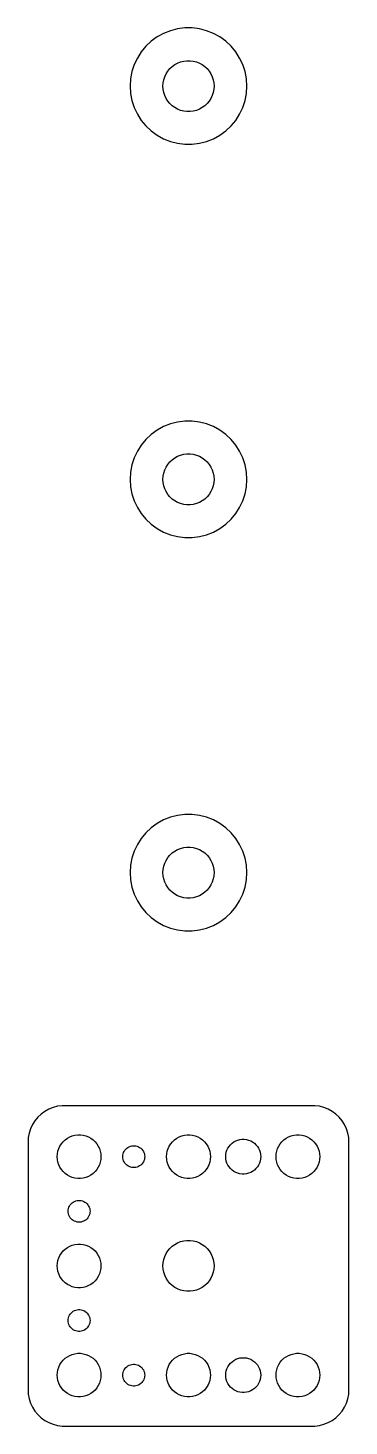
# Model space of a CAD drawing. Header units: metres. Extents: x -22 to 22, y -22 to 332.
# Drawn here: x -22 to 22, y 140 to 332 of the extents above; entities that cross this region are included whole.
import ezdxf

# ---------------------------------------------------------------- set-up
doc = ezdxf.new("R2010")
doc.units = ezdxf.units.M

msp = doc.modelspace()

# ---------------------------------------------------------------- linework, layer by layer
for p, q in [((-4.28661, 330.755), (-5.09938, 330.164)), ((-3.40622, 331.239), (-4.28661, 330.755)), ((-2.47212, 331.608), (-3.40622, 331.239)), ((-1.49904, 331.858), (-2.47212, 331.608)), ((-0.50232, 331.984), (-1.49904, 331.858)), ((0.50232, 331.984), (-0.50232, 331.984)), ((1.49904, 331.858), (0.50232, 331.984)), ((2.47212, 331.608), (1.49904, 331.858)), ((3.40622, 331.239), (2.47212, 331.608)), ((4.28661, 330.755), (3.40622, 331.239)), ((5.09938, 330.164), (4.28661, 330.755)), ((-6.47212, 328.702), (-7.01045, 327.854)), ((-5.83174, 329.476), (-6.47212, 328.702)), ((-5.09938, 330.164), (-5.83174, 329.476)), ((5.83174, 329.476), (5.09938, 330.164)), ((6.47212, 328.702), (5.83174, 329.476)), ((7.01045, 327.854), (6.47212, 328.702)), ((-7.4382, 326.945), (-7.74866, 325.99)), ((-7.01045, 327.854), (-7.4382, 326.945)), ((-2.83156, 326.057), (-2.55138, 326.396)), ((-2.55138, 326.396), (-2.23097, 326.697)), ((-2.23097, 326.697), (-1.87538, 326.955)), ((-1.87538, 326.955), (-1.49022, 327.167)), ((-1.49022, 327.167), (-1.08156, 327.329)), ((-1.08156, 327.329), (-0.65582, 327.438)), ((-0.65582, 327.438), (-0.21976, 327.493)), ((-0.21976, 327.493), (0.21976, 327.493)), ((0.21976, 327.493), (0.65582, 327.438)), ((0.65582, 327.438), (1.08156, 327.329)), ((1.08156, 327.329), (1.49022, 327.167)), ((1.49022, 327.167), (1.87538, 326.955)), ((1.87538, 326.955), (2.23097, 326.697)), ((2.23097, 326.697), (2.55138, 326.396)), ((2.55138, 326.396), (2.83156, 326.057)), ((7.4382, 326.945), (7.01045, 327.854)), ((7.74866, 325.99), (7.4382, 326.945)), ((-7.9369, 325.003), (-8, 324)), ((-7.74866, 325.99), (-7.9369, 325.003)), ((-3.5, 324), (-3.4724, 324.439)), ((-3.4724, 324.439), (-3.39003, 324.87)), ((-3.39003, 324.87), (-3.25421, 325.288)), ((-3.25421, 325.288), (-3.06706, 325.686)), ((-3.06706, 325.686), (-2.83156, 326.057)), ((2.83156, 326.057), (3.06706, 325.686)), ((3.06706, 325.686), (3.25421, 325.288)), ((3.25421, 325.288), (3.39003, 324.87)), ((3.39003, 324.87), (3.4724, 324.439)), ((3.4724, 324.439), (3.5, 324)), ((7.9369, 325.003), (7.74866, 325.99)), ((8, 324), (7.9369, 325.003)), ((-8, 324), (-7.9369, 322.997)), ((-7.9369, 322.997), (-7.74866, 322.01)), ((-3.4724, 323.561), (-3.5, 324)), ((-3.39003, 323.13), (-3.4724, 323.561)), ((-3.25421, 322.712), (-3.39003, 323.13)), ((-3.06706, 322.314), (-3.25421, 322.712)), ((3.25421, 322.712), (3.06706, 322.314)), ((3.39003, 323.13), (3.25421, 322.712)), ((3.4724, 323.561), (3.39003, 323.13)), ((3.5, 324), (3.4724, 323.561)), ((7.74866, 322.01), (7.9369, 322.997)), ((7.9369, 322.997), (8, 324)), ((-7.74866, 322.01), (-7.4382, 321.055)), ((-7.4382, 321.055), (-7.01045, 320.146)), ((-2.83156, 321.943), (-3.06706, 322.314)), ((-2.55138, 321.604), (-2.83156, 321.943)), ((-2.23097, 321.303), (-2.55138, 321.604)), ((-1.87538, 321.045), (-2.23097, 321.303)), ((-1.49022, 320.833), (-1.87538, 321.045)), ((-1.08156, 320.671), (-1.49022, 320.833)), ((-0.65582, 320.562), (-1.08156, 320.671)), ((1.08156, 320.671), (0.65582, 320.562)), ((1.49022, 320.833), (1.08156, 320.671)), ((1.87538, 321.045), (1.49022, 320.833)), ((2.23097, 321.303), (1.87538, 321.045)), ((2.55138, 321.604), (2.23097, 321.303)), ((2.83156, 321.943), (2.55138, 321.604)), ((3.06706, 322.314), (2.83156, 321.943)), ((7.01045, 320.146), (7.4382, 321.055)), ((7.4382, 321.055), (7.74866, 322.01)), ((-7.01045, 320.146), (-6.47212, 319.298)), ((-6.47212, 319.298), (-5.83174, 318.524)), ((-0.21976, 320.507), (-0.65582, 320.562)), ((0.21976, 320.507), (-0.21976, 320.507)), ((0.65582, 320.562), (0.21976, 320.507)), ((5.83174, 318.524), (6.47212, 319.298)), ((6.47212, 319.298), (7.01045, 320.146)), ((-5.83174, 318.524), (-5.09938, 317.836)), ((-5.09938, 317.836), (-4.28661, 317.245)), ((-4.28661, 317.245), (-3.40622, 316.761)), ((-3.40622, 316.761), (-2.47212, 316.392)), ((2.47212, 316.392), (3.40622, 316.761)), ((3.40622, 316.761), (4.28661, 317.245)), ((4.28661, 317.245), (5.09938, 317.836)), ((5.09938, 317.836), (5.83174, 318.524)), ((-2.47212, 316.392), (-1.49904, 316.142)), ((-1.49904, 316.142), (-0.50232, 316.016)), ((-0.50232, 316.016), (0.50232, 316.016)), ((0.50232, 316.016), (1.49904, 316.142)), ((1.49904, 316.142), (2.47212, 316.392)), ((-4.28661, 276.755), (-5.09938, 276.164)), ((-3.40622, 277.239), (-4.28661, 276.755)), ((-2.47212, 277.608), (-3.40622, 277.239)), ((-1.49904, 277.858), (-2.47212, 277.608)), ((-0.50232, 277.984), (-1.49904, 277.858)), ((0.50232, 277.984), (-0.50232, 277.984)), ((1.49904, 277.858), (0.50232, 277.984)), ((2.47212, 277.608), (1.49904, 277.858)), ((3.40622, 277.239), (2.47212, 277.608)), ((4.28661, 276.755), (3.40622, 277.239)), ((5.09938, 276.164), (4.28661, 276.755)), ((-6.47212, 274.702), (-7.01045, 273.854)), ((-5.83174, 275.476), (-6.47212, 274.702)), ((-5.09938, 276.164), (-5.83174, 275.476)), ((5.83174, 275.476), (5.09938, 276.164)), ((6.47212, 274.702), (5.83174, 275.476)), ((7.01045, 273.854), (6.47212, 274.702)), ((-7.4382, 272.945), (-7.74866, 271.99)), ((-7.01045, 273.854), (-7.4382, 272.945)), ((-2.55138, 272.396), (-2.23097, 272.697)), ((-2.23097, 272.697), (-1.87538, 272.955)), ((-1.87538, 272.955), (-1.49022, 273.167)), ((-1.49022, 273.167), (-1.08156, 273.329)), ((-1.08156, 273.329), (-0.65582, 273.438)), ((-0.65582, 273.438), (-0.21976, 273.493)), ((-0.21976, 273.493), (0.21976, 273.493)), ((0.21976, 273.493), (0.65582, 273.438)), ((0.65582, 273.438), (1.08156, 273.329)), ((1.08156, 273.329), (1.49022, 273.167)), ((1.49022, 273.167), (1.87538, 272.955)), ((1.87538, 272.955), (2.23097, 272.697)), ((2.23097, 272.697), (2.55138, 272.396)), ((7.4382, 272.945), (7.01045, 273.854)), ((7.74866, 271.99), (7.4382, 272.945)), ((-7.9369, 271.003), (-8, 270)), ((-7.74866, 271.99), (-7.9369, 271.003)), ((-3.4724, 270.439), (-3.39003, 270.87)), ((-3.39003, 270.87), (-3.25421, 271.288)), ((-3.25421, 271.288), (-3.06706, 271.686)), ((-3.06706, 271.686), (-2.83156, 272.057)), ((-2.83156, 272.057), (-2.55138, 272.396)), ((2.55138, 272.396), (2.83156, 272.057)), ((2.83156, 272.057), (3.06706, 271.686)), ((3.06706, 271.686), (3.25421, 271.288)), ((3.25421, 271.288), (3.39003, 270.87)), ((3.39003, 270.87), (3.4724, 270.439)), ((7.9369, 271.003), (7.74866, 271.99)), ((8, 270), (7.9369, 271.003)), ((-8, 270), (-7.9369, 268.997)), ((-7.9369, 268.997), (-7.74866, 268.01)), ((-3.5, 270), (-3.4724, 270.439)), ((-3.4724, 269.561), (-3.5, 270)), ((-3.39003, 269.13), (-3.4724, 269.561)), ((-3.25421, 268.712), (-3.39003, 269.13)), ((3.39003, 269.13), (3.25421, 268.712)), ((3.4724, 269.561), (3.39003, 269.13)), ((3.4724, 270.439), (3.5, 270)), ((3.5, 270), (3.4724, 269.561)), ((7.74866, 268.01), (7.9369, 268.997)), ((7.9369, 268.997), (8, 270)), ((-7.74866, 268.01), (-7.4382, 267.055)), ((-7.4382, 267.055), (-7.01045, 266.146)), ((-3.06706, 268.314), (-3.25421, 268.712)), ((-2.83156, 267.943), (-3.06706, 268.314)), ((-2.55138, 267.604), (-2.83156, 267.943)), ((-2.23097, 267.303), (-2.55138, 267.604)), ((-1.87538, 267.045), (-2.23097, 267.303)), ((-1.49022, 266.833), (-1.87538, 267.045)), ((1.87538, 267.045), (1.49022, 266.833)), ((2.23097, 267.303), (1.87538, 267.045)), ((2.55138, 267.604), (2.23097, 267.303)), ((2.83156, 267.943), (2.55138, 267.604)), ((3.06706, 268.314), (2.83156, 267.943)), ((3.25421, 268.712), (3.06706, 268.314)), ((7.01045, 266.146), (7.4382, 267.055)), ((7.4382, 267.055), (7.74866, 268.01)), ((-7.01045, 266.146), (-6.47212, 265.298)), ((-6.47212, 265.298), (-5.83174, 264.524)), ((-1.08156, 266.671), (-1.49022, 266.833)), ((-0.65582, 266.562), (-1.08156, 266.671)), ((-0.21976, 266.507), (-0.65582, 266.562)), ((0.21976, 266.507), (-0.21976, 266.507)), ((0.65582, 266.562), (0.21976, 266.507)), ((1.08156, 266.671), (0.65582, 266.562)), ((1.49022, 266.833), (1.08156, 266.671)), ((5.83174, 264.524), (6.47212, 265.298)), ((6.47212, 265.298), (7.01045, 266.146)), ((-5.83174, 264.524), (-5.09938, 263.836)), ((-5.09938, 263.836), (-4.28661, 263.245)), ((-4.28661, 263.245), (-3.40622, 262.761)), ((3.40622, 262.761), (4.28661, 263.245)), ((4.28661, 263.245), (5.09938, 263.836)), ((5.09938, 263.836), (5.83174, 264.524)), ((-3.40622, 262.761), (-2.47212, 262.392)), ((-2.47212, 262.392), (-1.49904, 262.142)), ((-1.49904, 262.142), (-0.50232, 262.016)), ((-0.50232, 262.016), (0.50232, 262.016)), ((0.50232, 262.016), (1.49904, 262.142)), ((1.49904, 262.142), (2.47212, 262.392)), ((2.47212, 262.392), (3.40622, 262.761)), ((-4.28661, 222.755), (-5.09938, 222.164)), ((-3.40622, 223.239), (-4.28661, 222.755)), ((-2.47212, 223.608), (-3.40622, 223.239)), ((-1.49904, 223.858), (-2.47212, 223.608)), ((-0.50232, 223.984), (-1.49904, 223.858)), ((0.50232, 223.984), (-0.50232, 223.984)), ((1.49904, 223.858), (0.50232, 223.984)), ((2.47212, 223.608), (1.49904, 223.858)), ((3.40622, 223.239), (2.47212, 223.608)), ((4.28661, 222.755), (3.40622, 223.239)), ((5.09938, 222.164), (4.28661, 222.755)), ((-5.83174, 221.476), (-6.47212, 220.702)), ((-5.09938, 222.164), (-5.83174, 221.476)), ((5.83174, 221.476), (5.09938, 222.164)), ((6.47212, 220.702), (5.83174, 221.476)), ((-7.4382, 218.945), (-7.74866, 217.99)), ((-7.01045, 219.854), (-7.4382, 218.945)), ((-6.47212, 220.702), (-7.01045, 219.854)), ((-2.23097, 218.697), (-1.87538, 218.955)), ((-1.87538, 218.955), (-1.49022, 219.167)), ((-1.49022, 219.167), (-1.08156, 219.329)), ((-1.08156, 219.329), (-0.65582, 219.438)), ((-0.65582, 219.438), (-0.21976, 219.493)), ((-0.21976, 219.493), (0.21976, 219.493)), ((0.21976, 219.493), (0.65582, 219.438)), ((0.65582, 219.438), (1.08156, 219.329)), ((1.08156, 219.329), (1.49022, 219.167)), ((1.49022, 219.167), (1.87538, 218.955)), ((1.87538, 218.955), (2.23097, 218.697)), ((7.01045, 219.854), (6.47212, 220.702)), ((7.4382, 218.945), (7.01045, 219.854)), ((7.74866, 217.99), (7.4382, 218.945)), ((-7.9369, 217.003), (-8, 216)), ((-7.74866, 217.99), (-7.9369, 217.003)), ((-3.39003, 216.87), (-3.25421, 217.288)), ((-3.25421, 217.288), (-3.06706, 217.686)), ((-3.06706, 217.686), (-2.83156, 218.057)), ((-2.83156, 218.057), (-2.55138, 218.396)), ((-2.55138, 218.396), (-2.23097, 218.697)), ((2.23097, 218.697), (2.55138, 218.396)), ((2.55138, 218.396), (2.83156, 218.057)), ((2.83156, 218.057), (3.06706, 217.686)), ((3.06706, 217.686), (3.25421, 217.288)), ((3.25421, 217.288), (3.39003, 216.87)), ((7.9369, 217.003), (7.74866, 217.99)), ((8, 216), (7.9369, 217.003)), ((-8, 216), (-7.9369, 214.997)), ((-3.5, 216), (-3.4724, 216.439)), ((-3.4724, 215.561), (-3.5, 216)), ((-3.4724, 216.439), (-3.39003, 216.87)), ((-3.39003, 215.13), (-3.4724, 215.561)), ((-3.25421, 214.712), (-3.39003, 215.13)), ((3.39003, 215.13), (3.25421, 214.712)), ((3.39003, 216.87), (3.4724, 216.439)), ((3.4724, 215.561), (3.39003, 215.13)), ((3.4724, 216.439), (3.5, 216)), ((3.5, 216), (3.4724, 215.561)), ((7.9369, 214.997), (8, 216)), ((-7.9369, 214.997), (-7.74866, 214.01)), ((-7.74866, 214.01), (-7.4382, 213.055)), ((-3.06706, 214.314), (-3.25421, 214.712)), ((-2.83156, 213.943), (-3.06706, 214.314)), ((-2.55138, 213.604), (-2.83156, 213.943)), ((-2.23097, 213.303), (-2.55138, 213.604)), ((-1.87538, 213.045), (-2.23097, 213.303)), ((2.23097, 213.303), (1.87538, 213.045)), ((2.55138, 213.604), (2.23097, 213.303)), ((2.83156, 213.943), (2.55138, 213.604)), ((3.06706, 214.314), (2.83156, 213.943)), ((3.25421, 214.712), (3.06706, 214.314)), ((7.4382, 213.055), (7.74866, 214.01)), ((7.74866, 214.01), (7.9369, 214.997)), ((-7.4382, 213.055), (-7.01045, 212.146)), ((-7.01045, 212.146), (-6.47212, 211.298)), ((-6.47212, 211.298), (-5.83174, 210.524)), ((-1.49022, 212.833), (-1.87538, 213.045)), ((-1.08156, 212.671), (-1.49022, 212.833)), ((-0.65582, 212.562), (-1.08156, 212.671)), ((-0.21976, 212.507), (-0.65582, 212.562)), ((0.21976, 212.507), (-0.21976, 212.507)), ((0.65582, 212.562), (0.21976, 212.507)), ((1.08156, 212.671), (0.65582, 212.562)), ((1.49022, 212.833), (1.08156, 212.671)), ((1.87538, 213.045), (1.49022, 212.833)), ((5.83174, 210.524), (6.47212, 211.298)), ((6.47212, 211.298), (7.01045, 212.146)), ((7.01045, 212.146), (7.4382, 213.055)), ((-5.83174, 210.524), (-5.09938, 209.836)), ((-5.09938, 209.836), (-4.28661, 209.245)), ((4.28661, 209.245), (5.09938, 209.836)), ((5.09938, 209.836), (5.83174, 210.524)), ((-4.28661, 209.245), (-3.40622, 208.761)), ((-3.40622, 208.761), (-2.47212, 208.392)), ((-2.47212, 208.392), (-1.49904, 208.142)), ((-1.49904, 208.142), (-0.50232, 208.016)), ((-0.50232, 208.016), (0.50232, 208.016)), ((0.50232, 208.016), (1.49904, 208.142)), ((1.49904, 208.142), (2.47212, 208.392)), ((2.47212, 208.392), (3.40622, 208.761)), ((3.40622, 208.761), (4.28661, 209.245)), ((-20.6448, 182.423), (-21.0451, 181.939)), ((-20.1871, 182.853), (-20.6448, 182.423)), ((-19.6791, 183.222), (-20.1871, 182.853)), ((-19.1289, 183.524), (-19.6791, 183.222)), ((-18.5451, 183.755), (-19.1289, 183.524)), ((-17.9369, 183.911), (-18.5451, 183.755)), ((-17.3139, 183.99), (-17.9369, 183.911)), ((17.3139, 183.99), (-17.3139, 183.99)), ((17.9369, 183.911), (17.3139, 183.99)), ((18.5451, 183.755), (17.9369, 183.911)), ((19.1289, 183.524), (18.5451, 183.755)), ((19.6791, 183.222), (19.1289, 183.524)), ((20.1871, 182.853), (19.6791, 183.222)), ((20.6448, 182.423), (20.1871, 182.853)), ((21.0451, 181.939), (20.6448, 182.423)), ((-21.6489, 180.841), (-21.8429, 180.243)), ((-21.3815, 181.409), (-21.6489, 180.841)), ((-21.0451, 181.939), (-21.3815, 181.409)), ((21.3815, 181.409), (21.0451, 181.939)), ((21.6489, 180.841), (21.3815, 181.409)), ((21.8429, 180.243), (21.6489, 180.841)), ((-21.9606, 179.627), (-22, 179)), ((-22, 179), (-22, 145)), ((-21.8429, 180.243), (-21.9606, 179.627)), ((-17.6289, 178.445), (-17.427, 178.763)), ((-17.427, 178.763), (-17.1869, 179.054)), ((-17.1869, 179.054), (-16.9123, 179.312)), ((-16.9123, 179.312), (-16.6075, 179.533)), ((-16.6075, 179.533), (-16.2773, 179.714)), ((-16.2773, 179.714), (-15.927, 179.853)), ((-15.927, 179.853), (-15.5621, 179.947)), ((-15.5621, 179.947), (-15.1884, 179.994)), ((-15.1884, 179.994), (-14.8116, 179.994)), ((-14.8116, 179.994), (-14.4379, 179.947)), ((-14.4379, 179.947), (-14.0729, 179.853)), ((-14.0729, 179.853), (-13.7227, 179.714)), ((-13.7227, 179.714), (-13.3925, 179.533)), ((-13.3925, 179.533), (-13.0877, 179.312)), ((-13.0877, 179.312), (-12.8131, 179.054)), ((-12.8131, 179.054), (-12.5729, 178.763)), ((-12.5729, 178.763), (-12.3711, 178.445)), ((-2.62891, 178.445), (-2.42705, 178.763)), ((-2.42705, 178.763), (-2.1869, 179.054)), ((-2.1869, 179.054), (-1.91226, 179.312)), ((-1.91226, 179.312), (-1.60747, 179.533)), ((-1.60747, 179.533), (-1.27733, 179.714)), ((-1.27733, 179.714), (-0.92705, 179.853)), ((-0.92705, 179.853), (-0.56213, 179.947)), ((-0.56213, 179.947), (-0.18837, 179.994)), ((-0.18837, 179.994), (0.18837, 179.994)), ((0.18837, 179.994), (0.56213, 179.947)), ((0.56213, 179.947), (0.92705, 179.853)), ((0.92705, 179.853), (1.27733, 179.714)), ((1.27733, 179.714), (1.60747, 179.533)), ((1.60747, 179.533), (1.91226, 179.312)), ((1.91226, 179.312), (2.1869, 179.054)), ((2.1869, 179.054), (2.42705, 178.763)), ((2.42705, 178.763), (2.62891, 178.445)), ((5.55835, 178.411), (5.75047, 178.643)), ((5.75047, 178.643), (5.97017, 178.849)), ((5.97017, 178.849), (6.214, 179.026)), ((6.214, 179.026), (6.47812, 179.172)), ((6.47812, 179.172), (6.75835, 179.283)), ((6.75835, 179.283), (7.05028, 179.357)), ((7.05028, 179.357), (7.34929, 179.395)), ((7.34929, 179.395), (7.6507, 179.395)), ((7.6507, 179.395), (7.94971, 179.357)), ((7.94971, 179.357), (8.24164, 179.283)), ((8.24164, 179.283), (8.52187, 179.172)), ((8.52187, 179.172), (8.78598, 179.026)), ((8.78598, 179.026), (9.02982, 178.849)), ((9.02982, 178.849), (9.24951, 178.643)), ((9.24951, 178.643), (9.44164, 178.411)), ((12.3711, 178.445), (12.5729, 178.763)), ((12.5729, 178.763), (12.8131, 179.054)), ((12.8131, 179.054), (13.0877, 179.312)), ((13.0877, 179.312), (13.3925, 179.533)), ((13.3925, 179.533), (13.7227, 179.714)), ((13.7227, 179.714), (14.0729, 179.853)), ((14.0729, 179.853), (14.4379, 179.947)), ((14.4379, 179.947), (14.8116, 179.994)), ((14.8116, 179.994), (15.1884, 179.994)), ((15.1884, 179.994), (15.5621, 179.947)), ((15.5621, 179.947), (15.927, 179.853)), ((15.927, 179.853), (16.2773, 179.714)), ((16.2773, 179.714), (16.6075, 179.533)), ((16.6075, 179.533), (16.9123, 179.312)), ((16.9123, 179.312), (17.1869, 179.054)), ((17.1869, 179.054), (17.427, 178.763)), ((17.427, 178.763), (17.6289, 178.445)), ((21.9606, 179.627), (21.8429, 180.243)), ((22, 179), (21.9606, 179.627)), ((22, 145), (22, 179)), ((-18, 177), (-17.9763, 177.376)), ((-17.9763, 176.624), (-18, 177)), ((-17.9763, 177.376), (-17.9057, 177.746)), ((-17.9057, 176.254), (-17.9763, 176.624)), ((-17.9057, 177.746), (-17.7893, 178.104)), ((-17.7893, 178.104), (-17.6289, 178.445)), ((-12.3711, 178.445), (-12.2107, 178.104)), ((-12.2107, 178.104), (-12.0942, 177.746)), ((-12.0942, 177.746), (-12.0237, 177.376)), ((-12.0237, 176.624), (-12.0942, 176.254)), ((-12.0237, 177.376), (-12, 177)), ((-12, 177), (-12.0237, 176.624)), ((-9, 177), (-8.98816, 177.188)), ((-8.98816, 176.812), (-9, 177)), ((-8.98816, 177.188), (-8.95287, 177.373)), ((-8.95287, 176.627), (-8.98816, 176.812)), ((-8.95287, 177.373), (-8.89465, 177.552)), ((-8.89465, 176.448), (-8.95287, 176.627)), ((-8.89465, 177.552), (-8.81445, 177.723)), ((-8.81445, 177.723), (-8.71352, 177.882)), ((-8.71352, 177.882), (-8.59344, 178.027)), ((-8.59344, 178.027), (-8.45613, 178.156)), ((-8.45613, 178.156), (-8.30373, 178.266)), ((-8.30373, 178.266), (-8.13866, 178.357)), ((-8.13866, 178.357), (-7.96352, 178.427)), ((-7.96352, 178.427), (-7.78107, 178.473)), ((-7.78107, 178.473), (-7.59418, 178.497)), ((-7.59418, 178.497), (-7.40581, 178.497)), ((-7.40581, 178.497), (-7.21892, 178.473)), ((-7.21892, 178.473), (-7.03647, 178.427)), ((-7.03647, 178.427), (-6.86133, 178.357)), ((-6.86133, 178.357), (-6.69626, 178.266)), ((-6.69626, 178.266), (-6.54385, 178.156)), ((-6.54385, 178.156), (-6.40654, 178.027)), ((-6.40654, 178.027), (-6.28647, 177.882)), ((-6.28647, 177.882), (-6.18553, 177.723)), ((-6.18553, 177.723), (-6.10533, 177.552)), ((-6.10533, 177.552), (-6.04712, 177.373)), ((-6.04712, 176.627), (-6.10533, 176.448)), ((-6.04712, 177.373), (-6.01183, 177.188)), ((-6.01183, 176.812), (-6.04712, 176.627)), ((-6.01183, 177.188), (-6, 177)), ((-6, 177), (-6.01183, 176.812)), ((-3, 177), (-2.97633, 177.376)), ((-2.97633, 176.624), (-3, 177)), ((-2.97633, 177.376), (-2.90575, 177.746)), ((-2.90575, 176.254), (-2.97633, 176.624)), ((-2.90575, 177.746), (-2.78932, 178.104)), ((-2.78932, 178.104), (-2.62891, 178.445)), ((2.62891, 178.445), (2.78932, 178.104)), ((2.78932, 178.104), (2.90575, 177.746)), ((2.90575, 177.746), (2.97633, 177.376)), ((2.97633, 176.624), (2.90575, 176.254)), ((2.97633, 177.376), (3, 177)), ((3, 177), (2.97633, 176.624)), ((5.09999, 177), (5.11891, 177.301)), ((5.11891, 176.699), (5.09999, 177)), ((5.11891, 177.301), (5.1754, 177.597)), ((5.1754, 176.403), (5.11891, 176.699)), ((5.1754, 177.597), (5.26852, 177.883)), ((5.26852, 177.883), (5.39685, 178.156)), ((5.39685, 178.156), (5.55835, 178.411)), ((9.44164, 178.411), (9.60313, 178.156)), ((9.60313, 178.156), (9.73146, 177.883)), ((9.73146, 177.883), (9.82458, 177.597)), ((9.82458, 177.597), (9.88107, 177.301)), ((9.88107, 176.699), (9.82458, 176.403)), ((9.88107, 177.301), (9.89999, 177)), ((9.89999, 177), (9.88107, 176.699)), ((12, 177), (12.0237, 177.376)), ((12.0237, 176.624), (12, 177)), ((12.0237, 177.376), (12.0942, 177.746)), ((12.0942, 176.254), (12.0237, 176.624)), ((12.0942, 177.746), (12.2107, 178.104)), ((12.2107, 178.104), (12.3711, 178.445)), ((17.6289, 178.445), (17.7893, 178.104)), ((17.7893, 178.104), (17.9057, 177.746)), ((17.9057, 177.746), (17.9763, 177.376)), ((17.9763, 176.624), (17.9057, 176.254)), ((17.9763, 177.376), (18, 177)), ((18, 177), (17.9763, 176.624)), ((-17.7893, 175.896), (-17.9057, 176.254)), ((-17.6289, 175.555), (-17.7893, 175.896)), ((-17.427, 175.237), (-17.6289, 175.555)), ((-17.1869, 174.946), (-17.427, 175.237)), ((-16.9123, 174.688), (-17.1869, 174.946)), ((-12.8131, 174.946), (-13.0877, 174.688)), ((-12.5729, 175.237), (-12.8131, 174.946)), ((-12.3711, 175.555), (-12.5729, 175.237)), ((-12.2107, 175.896), (-12.3711, 175.555)), ((-12.0942, 176.254), (-12.2107, 175.896)), ((-8.81445, 176.277), (-8.89465, 176.448)), ((-8.71352, 176.118), (-8.81445, 176.277)), ((-8.59344, 175.973), (-8.71352, 176.118)), ((-8.45613, 175.844), (-8.59344, 175.973)), ((-8.30373, 175.734), (-8.45613, 175.844)), ((-8.13866, 175.643), (-8.30373, 175.734)), ((-7.96352, 175.573), (-8.13866, 175.643)), ((-7.78107, 175.527), (-7.96352, 175.573)), ((-7.59418, 175.503), (-7.78107, 175.527)), ((-7.40581, 175.503), (-7.59418, 175.503)), ((-7.21892, 175.527), (-7.40581, 175.503)), ((-7.03647, 175.573), (-7.21892, 175.527)), ((-6.86133, 175.643), (-7.03647, 175.573)), ((-6.69626, 175.734), (-6.86133, 175.643)), ((-6.54385, 175.844), (-6.69626, 175.734)), ((-6.40654, 175.973), (-6.54385, 175.844)), ((-6.28647, 176.118), (-6.40654, 175.973)), ((-6.18553, 176.277), (-6.28647, 176.118)), ((-6.10533, 176.448), (-6.18553, 176.277)), ((-2.78932, 175.896), (-2.90575, 176.254)), ((-2.62891, 175.555), (-2.78932, 175.896)), ((-2.42705, 175.237), (-2.62891, 175.555)), ((-2.1869, 174.946), (-2.42705, 175.237)), ((-1.91226, 174.688), (-2.1869, 174.946)), ((2.1869, 174.946), (1.91226, 174.688)), ((2.42705, 175.237), (2.1869, 174.946)), ((2.62891, 175.555), (2.42705, 175.237)), ((2.78932, 175.896), (2.62891, 175.555)), ((2.90575, 176.254), (2.78932, 175.896)), ((5.26852, 176.117), (5.1754, 176.403)), ((5.39685, 175.844), (5.26852, 176.117)), ((5.55835, 175.589), (5.39685, 175.844)), ((5.75047, 175.357), (5.55835, 175.589)), ((5.97017, 175.151), (5.75047, 175.357)), ((6.214, 174.974), (5.97017, 175.151)), ((6.47812, 174.828), (6.214, 174.974)), ((6.75835, 174.717), (6.47812, 174.828)), ((7.05028, 174.643), (6.75835, 174.717)), ((8.24164, 174.717), (7.94971, 174.643)), ((8.52187, 174.828), (8.24164, 174.717)), ((8.78598, 174.974), (8.52187, 174.828)), ((9.02982, 175.151), (8.78598, 174.974)), ((9.24951, 175.357), (9.02982, 175.151)), ((9.44164, 175.589), (9.24951, 175.357)), ((9.60313, 175.844), (9.44164, 175.589)), ((9.73146, 176.117), (9.60313, 175.844)), ((9.82458, 176.403), (9.73146, 176.117)), ((12.2107, 175.896), (12.0942, 176.254)), ((12.3711, 175.555), (12.2107, 175.896)), ((12.5729, 175.237), (12.3711, 175.555)), ((12.8131, 174.946), (12.5729, 175.237)), ((13.0877, 174.688), (12.8131, 174.946)), ((17.1869, 174.946), (16.9123, 174.688)), ((17.427, 175.237), (17.1869, 174.946)), ((17.6289, 175.555), (17.427, 175.237)), ((17.7893, 175.896), (17.6289, 175.555)), ((17.9057, 176.254), (17.7893, 175.896)), ((-16.6075, 174.467), (-16.9123, 174.688)), ((-16.2773, 174.286), (-16.6075, 174.467)), ((-15.927, 174.147), (-16.2773, 174.286)), ((-15.5621, 174.053), (-15.927, 174.147)), ((-15.1884, 174.006), (-15.5621, 174.053)), ((-14.8116, 174.006), (-15.1884, 174.006)), ((-14.4379, 174.053), (-14.8116, 174.006)), ((-14.0729, 174.147), (-14.4379, 174.053)), ((-13.7227, 174.286), (-14.0729, 174.147)), ((-13.3925, 174.467), (-13.7227, 174.286)), ((-13.0877, 174.688), (-13.3925, 174.467)), ((-1.60747, 174.467), (-1.91226, 174.688)), ((-1.27733, 174.286), (-1.60747, 174.467)), ((-0.92705, 174.147), (-1.27733, 174.286)), ((-0.56213, 174.053), (-0.92705, 174.147)), ((-0.18837, 174.006), (-0.56213, 174.053)), ((0.18837, 174.006), (-0.18837, 174.006)), ((0.56213, 174.053), (0.18837, 174.006)), ((0.92705, 174.147), (0.56213, 174.053)), ((1.27733, 174.286), (0.92705, 174.147)), ((1.60747, 174.467), (1.27733, 174.286)), ((1.91226, 174.688), (1.60747, 174.467)), ((7.34929, 174.605), (7.05028, 174.643)), ((7.6507, 174.605), (7.34929, 174.605)), ((7.94971, 174.643), (7.6507, 174.605)), ((13.3925, 174.467), (13.0877, 174.688)), ((13.7227, 174.286), (13.3925, 174.467)), ((14.0729, 174.147), (13.7227, 174.286)), ((14.4379, 174.053), (14.0729, 174.147)), ((14.8116, 174.006), (14.4379, 174.053)), ((15.1884, 174.006), (14.8116, 174.006)), ((15.5621, 174.053), (15.1884, 174.006)), ((15.927, 174.147), (15.5621, 174.053)), ((16.2773, 174.286), (15.927, 174.147)), ((16.6075, 174.467), (16.2773, 174.286)), ((16.9123, 174.688), (16.6075, 174.467)), ((-15.8037, 170.766), (-15.6387, 170.857)), ((-15.6387, 170.857), (-15.4635, 170.927)), ((-15.4635, 170.927), (-15.2811, 170.973)), ((-15.2811, 170.973), (-15.0942, 170.997)), ((-15.0942, 170.997), (-14.9058, 170.997)), ((-14.9058, 170.997), (-14.7189, 170.973)), ((-14.7189, 170.973), (-14.5365, 170.927)), ((-14.5365, 170.927), (-14.3613, 170.857)), ((-14.3613, 170.857), (-14.1963, 170.766)), ((-16.5, 169.5), (-16.4882, 169.688)), ((-16.4882, 169.312), (-16.5, 169.5)), ((-16.4882, 169.688), (-16.4529, 169.873)), ((-16.4529, 169.127), (-16.4882, 169.312)), ((-16.4529, 169.873), (-16.3947, 170.052)), ((-16.3947, 168.948), (-16.4529, 169.127)), ((-16.3947, 170.052), (-16.3145, 170.223)), ((-16.3145, 168.777), (-16.3947, 168.948)), ((-16.3145, 170.223), (-16.2135, 170.382)), ((-16.2135, 170.382), (-16.0934, 170.527)), ((-16.0934, 170.527), (-15.9561, 170.656)), ((-15.9561, 170.656), (-15.8037, 170.766)), ((-14.1963, 170.766), (-14.0439, 170.656)), ((-14.0439, 170.656), (-13.9065, 170.527)), ((-13.9065, 170.527), (-13.7865, 170.382)), ((-13.7865, 170.382), (-13.6855, 170.223)), ((-13.6855, 170.223), (-13.6053, 170.052)), ((-13.6053, 168.948), (-13.6855, 168.777)), ((-13.6053, 170.052), (-13.5471, 169.873)), ((-13.5471, 169.127), (-13.6053, 168.948)), ((-13.5471, 169.873), (-13.5118, 169.688)), ((-13.5118, 169.312), (-13.5471, 169.127)), ((-13.5118, 169.688), (-13.5, 169.5)), ((-13.5, 169.5), (-13.5118, 169.312)), ((-16.2135, 168.618), (-16.3145, 168.777)), ((-16.0934, 168.473), (-16.2135, 168.618)), ((-15.9561, 168.344), (-16.0934, 168.473)), ((-15.8037, 168.234), (-15.9561, 168.344)), ((-15.6387, 168.143), (-15.8037, 168.234)), ((-15.4635, 168.073), (-15.6387, 168.143)), ((-15.2811, 168.027), (-15.4635, 168.073)), ((-15.0942, 168.003), (-15.2811, 168.027)), ((-14.9058, 168.003), (-15.0942, 168.003)), ((-14.7189, 168.027), (-14.9058, 168.003)), ((-14.5365, 168.073), (-14.7189, 168.027)), ((-14.3613, 168.143), (-14.5365, 168.073)), ((-14.1963, 168.234), (-14.3613, 168.143)), ((-14.0439, 168.344), (-14.1963, 168.234)), ((-13.9065, 168.473), (-14.0439, 168.344)), ((-13.7865, 168.618), (-13.9065, 168.473)), ((-13.6855, 168.777), (-13.7865, 168.618)), ((-1.87538, 164.955), (-1.49022, 165.167)), ((-1.49022, 165.167), (-1.08156, 165.329)), ((-1.08156, 165.329), (-0.65582, 165.438)), ((-0.65582, 165.438), (-0.21976, 165.493)), ((-0.21976, 165.493), (0.21976, 165.493)), ((0.21976, 165.493), (0.65582, 165.438)), ((0.65582, 165.438), (1.08156, 165.329)), ((1.08156, 165.329), (1.49022, 165.167)), ((1.49022, 165.167), (1.87538, 164.955)), ((-17.7893, 163.104), (-17.6289, 163.445)), ((-17.6289, 163.445), (-17.427, 163.763)), ((-17.427, 163.763), (-17.1869, 164.054)), ((-17.1869, 164.054), (-16.9123, 164.312)), ((-16.9123, 164.312), (-16.6075, 164.533)), ((-16.6075, 164.533), (-16.2773, 164.714)), ((-16.2773, 164.714), (-15.927, 164.853)), ((-15.927, 164.853), (-15.5621, 164.947)), ((-15.5621, 164.947), (-15.1884, 164.994)), ((-15.1884, 164.994), (-14.8116, 164.994)), ((-14.8116, 164.994), (-14.4379, 164.947)), ((-14.4379, 164.947), (-14.0729, 164.853)), ((-14.0729, 164.853), (-13.7227, 164.714)), ((-13.7227, 164.714), (-13.3925, 164.533)), ((-13.3925, 164.533), (-13.0877, 164.312)), ((-13.0877, 164.312), (-12.8131, 164.054)), ((-12.8131, 164.054), (-12.5729, 163.763)), ((-12.5729, 163.763), (-12.3711, 163.445)), ((-12.3711, 163.445), (-12.2107, 163.104)), ((-3.39003, 162.87), (-3.25421, 163.288)), ((-3.25421, 163.288), (-3.06706, 163.686)), ((-3.06706, 163.686), (-2.83156, 164.057)), ((-2.83156, 164.057), (-2.55138, 164.396)), ((-2.55138, 164.396), (-2.23097, 164.697)), ((-2.23097, 164.697), (-1.87538, 164.955)), ((1.87538, 164.955), (2.23097, 164.697)), ((2.23097, 164.697), (2.55138, 164.396)), ((2.55138, 164.396), (2.83156, 164.057)), ((2.83156, 164.057), (3.06706, 163.686)), ((3.06706, 163.686), (3.25421, 163.288)), ((3.25421, 163.288), (3.39003, 162.87)), ((-18, 162), (-17.9763, 162.376)), ((-17.9763, 161.624), (-18, 162)), ((-17.9763, 162.376), (-17.9057, 162.746)), ((-17.9057, 161.254), (-17.9763, 161.624)), ((-17.9057, 162.746), (-17.7893, 163.104)), ((-12.2107, 163.104), (-12.0942, 162.746)), ((-12.0942, 162.746), (-12.0237, 162.376)), ((-12.0237, 161.624), (-12.0942, 161.254)), ((-12.0237, 162.376), (-12, 162)), ((-12, 162), (-12.0237, 161.624)), ((-3.5, 162), (-3.4724, 162.439)), ((-3.4724, 161.561), (-3.5, 162)), ((-3.4724, 162.439), (-3.39003, 162.87)), ((-3.39003, 161.13), (-3.4724, 161.561)), ((3.39003, 162.87), (3.4724, 162.439)), ((3.4724, 161.561), (3.39003, 161.13)), ((3.4724, 162.439), (3.5, 162)), ((3.5, 162), (3.4724, 161.561)), ((-17.7893, 160.896), (-17.9057, 161.254)), ((-17.6289, 160.555), (-17.7893, 160.896)), ((-17.427, 160.237), (-17.6289, 160.555)), ((-17.1869, 159.946), (-17.427, 160.237)), ((-16.9123, 159.688), (-17.1869, 159.946)), ((-16.6075, 159.467), (-16.9123, 159.688)), ((-16.2773, 159.286), (-16.6075, 159.467)), ((-13.3925, 159.467), (-13.7227, 159.286)), ((-13.0877, 159.688), (-13.3925, 159.467)), ((-12.8131, 159.946), (-13.0877, 159.688)), ((-12.5729, 160.237), (-12.8131, 159.946)), ((-12.3711, 160.555), (-12.5729, 160.237)), ((-12.2107, 160.896), (-12.3711, 160.555)), ((-12.0942, 161.254), (-12.2107, 160.896)), ((-3.25421, 160.712), (-3.39003, 161.13)), ((-3.06706, 160.314), (-3.25421, 160.712)), ((-2.83156, 159.943), (-3.06706, 160.314)), ((-2.55138, 159.604), (-2.83156, 159.943)), ((-2.23097, 159.303), (-2.55138, 159.604)), ((2.55138, 159.604), (2.23097, 159.303)), ((2.83156, 159.943), (2.55138, 159.604)), ((3.06706, 160.314), (2.83156, 159.943)), ((3.25421, 160.712), (3.06706, 160.314)), ((3.39003, 161.13), (3.25421, 160.712)), ((-15.927, 159.147), (-16.2773, 159.286)), ((-15.5621, 159.053), (-15.927, 159.147)), ((-15.1884, 159.006), (-15.5621, 159.053)), ((-14.8116, 159.006), (-15.1884, 159.006)), ((-14.4379, 159.053), (-14.8116, 159.006)), ((-14.0729, 159.147), (-14.4379, 159.053)), ((-13.7227, 159.286), (-14.0729, 159.147)), ((-1.87538, 159.045), (-2.23097, 159.303)), ((-1.49022, 158.833), (-1.87538, 159.045)), ((-1.08156, 158.671), (-1.49022, 158.833)), ((-0.65582, 158.562), (-1.08156, 158.671)), ((-0.21976, 158.507), (-0.65582, 158.562)), ((0.21976, 158.507), (-0.21976, 158.507)), ((0.65582, 158.562), (0.21976, 158.507)), ((1.08156, 158.671), (0.65582, 158.562)), ((1.49022, 158.833), (1.08156, 158.671)), ((1.87538, 159.045), (1.49022, 158.833)), ((2.23097, 159.303), (1.87538, 159.045)), ((-16.2135, 155.382), (-16.0934, 155.527)), ((-16.0934, 155.527), (-15.9561, 155.656)), ((-15.9561, 155.656), (-15.8037, 155.766)), ((-15.8037, 155.766), (-15.6387, 155.857)), ((-15.6387, 155.857), (-15.4635, 155.927)), ((-15.4635, 155.927), (-15.2811, 155.973)), ((-15.2811, 155.973), (-15.0942, 155.997)), ((-15.0942, 155.997), (-14.9058, 155.997)), ((-14.9058, 155.997), (-14.7189, 155.973)), ((-14.7189, 155.973), (-14.5365, 155.927)), ((-14.5365, 155.927), (-14.3613, 155.857)), ((-14.3613, 155.857), (-14.1963, 155.766)), ((-14.1963, 155.766), (-14.0439, 155.656)), ((-14.0439, 155.656), (-13.9065, 155.527)), ((-13.9065, 155.527), (-13.7865, 155.382)), ((-16.5, 154.5), (-16.4882, 154.688)), ((-16.4882, 154.312), (-16.5, 154.5)), ((-16.4882, 154.688), (-16.4529, 154.873)), ((-16.4529, 154.127), (-16.4882, 154.312)), ((-16.4529, 154.873), (-16.3947, 155.052)), ((-16.3947, 153.948), (-16.4529, 154.127)), ((-16.3947, 155.052), (-16.3145, 155.223)), ((-16.3145, 153.777), (-16.3947, 153.948)), ((-16.3145, 155.223), (-16.2135, 155.382)), ((-16.2135, 153.618), (-16.3145, 153.777)), ((-16.0934, 153.473), (-16.2135, 153.618)), ((-13.7865, 153.618), (-13.9065, 153.473)), ((-13.7865, 155.382), (-13.6855, 155.223)), ((-13.6855, 153.777), (-13.7865, 153.618)), ((-13.6855, 155.223), (-13.6053, 155.052)), ((-13.6053, 153.948), (-13.6855, 153.777)), ((-13.6053, 155.052), (-13.5471, 154.873)), ((-13.5471, 154.127), (-13.6053, 153.948)), ((-13.5471, 154.873), (-13.5118, 154.688)), ((-13.5118, 154.312), (-13.5471, 154.127)), ((-13.5118, 154.688), (-13.5, 154.5)), ((-13.5, 154.5), (-13.5118, 154.312)), ((-15.9561, 153.344), (-16.0934, 153.473)), ((-15.8037, 153.234), (-15.9561, 153.344)), ((-15.6387, 153.143), (-15.8037, 153.234)), ((-15.4635, 153.073), (-15.6387, 153.143)), ((-15.2811, 153.027), (-15.4635, 153.073)), ((-15.0942, 153.003), (-15.2811, 153.027)), ((-14.9058, 153.003), (-15.0942, 153.003)), ((-14.7189, 153.027), (-14.9058, 153.003)), ((-14.5365, 153.073), (-14.7189, 153.027)), ((-14.3613, 153.143), (-14.5365, 153.073)), ((-14.1963, 153.234), (-14.3613, 153.143)), ((-14.0439, 153.344), (-14.1963, 153.234)), ((-13.9065, 153.473), (-14.0439, 153.344)), ((-16.2773, 149.714), (-15.927, 149.853)), ((-15.927, 149.853), (-15.5621, 149.947)), ((-15.5621, 149.947), (-15.1884, 149.994)), ((-15.1884, 149.994), (-14.8116, 149.994)), ((-14.8116, 149.994), (-14.4379, 149.947)), ((-14.4379, 149.947), (-14.0729, 149.853)), ((-14.0729, 149.853), (-13.7227, 149.714)), ((-1.27733, 149.714), (-0.92705, 149.853)), ((-0.92705, 149.853), (-0.56213, 149.947)), ((-0.56213, 149.947), (-0.18837, 149.994)), ((-0.18837, 149.994), (0.18837, 149.994)), ((0.18837, 149.994), (0.56213, 149.947)), ((0.56213, 149.947), (0.92705, 149.853)), ((0.92705, 149.853), (1.27733, 149.714)), ((13.7227, 149.714), (14.0729, 149.853)), ((14.0729, 149.853), (14.4379, 149.947)), ((14.4379, 149.947), (14.8116, 149.994)), ((14.8116, 149.994), (15.1884, 149.994)), ((15.1884, 149.994), (15.5621, 149.947)), ((15.5621, 149.947), (15.927, 149.853)), ((15.927, 149.853), (16.2773, 149.714)), ((-17.9057, 147.746), (-17.7893, 148.104)), ((-17.7893, 148.104), (-17.6289, 148.445)), ((-17.6289, 148.445), (-17.427, 148.763)), ((-17.427, 148.763), (-17.1869, 149.054)), ((-17.1869, 149.054), (-16.9123, 149.312)), ((-16.9123, 149.312), (-16.6075, 149.533)), ((-16.6075, 149.533), (-16.2773, 149.714)), ((-13.7227, 149.714), (-13.3925, 149.533)), ((-13.3925, 149.533), (-13.0877, 149.312)), ((-13.0877, 149.312), (-12.8131, 149.054)), ((-12.8131, 149.054), (-12.5729, 148.763)), ((-12.5729, 148.763), (-12.3711, 148.445)), ((-12.3711, 148.445), (-12.2107, 148.104)), ((-12.2107, 148.104), (-12.0942, 147.746)), ((-8.81445, 147.723), (-8.71352, 147.882)), ((-8.71352, 147.882), (-8.59344, 148.027)), ((-8.59344, 148.027), (-8.45613, 148.156)), ((-8.45613, 148.156), (-8.30373, 148.266)), ((-8.30373, 148.266), (-8.13866, 148.357)), ((-8.13866, 148.357), (-7.96352, 148.427)), ((-7.96352, 148.427), (-7.78107, 148.473)), ((-7.78107, 148.473), (-7.59418, 148.497)), ((-7.59418, 148.497), (-7.40581, 148.497)), ((-7.40581, 148.497), (-7.21892, 148.473)), ((-7.21892, 148.473), (-7.03647, 148.427)), ((-7.03647, 148.427), (-6.86133, 148.357)), ((-6.86133, 148.357), (-6.69626, 148.266)), ((-6.69626, 148.266), (-6.54385, 148.156)), ((-6.54385, 148.156), (-6.40654, 148.027)), ((-6.40654, 148.027), (-6.28647, 147.882)), ((-6.28647, 147.882), (-6.18553, 147.723)), ((-2.90575, 147.746), (-2.78932, 148.104)), ((-2.78932, 148.104), (-2.62891, 148.445)), ((-2.62891, 148.445), (-2.42705, 148.763)), ((-2.42705, 148.763), (-2.1869, 149.054)), ((-2.1869, 149.054), (-1.91226, 149.312)), ((-1.91226, 149.312), (-1.60747, 149.533)), ((-1.60747, 149.533), (-1.27733, 149.714)), ((1.27733, 149.714), (1.60747, 149.533)), ((1.60747, 149.533), (1.91226, 149.312)), ((1.91226, 149.312), (2.1869, 149.054)), ((2.1869, 149.054), (2.42705, 148.763)), ((2.42705, 148.763), (2.62891, 148.445)), ((2.62891, 148.445), (2.78932, 148.104)), ((2.78932, 148.104), (2.90575, 147.746)), ((5.1754, 147.597), (5.26852, 147.883)), ((5.26852, 147.883), (5.39685, 148.156)), ((5.39685, 148.156), (5.55835, 148.411)), ((5.55835, 148.411), (5.75047, 148.643)), ((5.75047, 148.643), (5.97017, 148.849)), ((5.97017, 148.849), (6.214, 149.026)), ((6.214, 149.026), (6.47812, 149.172)), ((6.47812, 149.172), (6.75835, 149.283)), ((6.75835, 149.283), (7.05028, 149.357)), ((7.05028, 149.357), (7.34929, 149.395)), ((7.34929, 149.395), (7.6507, 149.395)), ((7.6507, 149.395), (7.94971, 149.357)), ((7.94971, 149.357), (8.24164, 149.283)), ((8.24164, 149.283), (8.52187, 149.172)), ((8.52187, 149.172), (8.78598, 149.026)), ((8.78598, 149.026), (9.02982, 148.849)), ((9.02982, 148.849), (9.24951, 148.643)), ((9.24951, 148.643), (9.44164, 148.411)), ((9.44164, 148.411), (9.60313, 148.156)), ((9.60313, 148.156), (9.73146, 147.883)), ((9.73146, 147.883), (9.82458, 147.597)), ((12.0942, 147.746), (12.2107, 148.104)), ((12.2107, 148.104), (12.3711, 148.445)), ((12.3711, 148.445), (12.5729, 148.763)), ((12.5729, 148.763), (12.8131, 149.054)), ((12.8131, 149.054), (13.0877, 149.312)), ((13.0877, 149.312), (13.3925, 149.533)), ((13.3925, 149.533), (13.7227, 149.714)), ((16.2773, 149.714), (16.6075, 149.533)), ((16.6075, 149.533), (16.9123, 149.312)), ((16.9123, 149.312), (17.1869, 149.054)), ((17.1869, 149.054), (17.427, 148.763)), ((17.427, 148.763), (17.6289, 148.445)), ((17.6289, 148.445), (17.7893, 148.104)), ((17.7893, 148.104), (17.9057, 147.746)), ((-18, 147), (-17.9763, 147.376)), ((-17.9763, 146.624), (-18, 147)), ((-17.9763, 147.376), (-17.9057, 147.746)), ((-17.9057, 146.254), (-17.9763, 146.624)), ((-17.7893, 145.896), (-17.9057, 146.254)), ((-12.0942, 146.254), (-12.2107, 145.896)), ((-12.0942, 147.746), (-12.0237, 147.376)), ((-12.0237, 146.624), (-12.0942, 146.254)), ((-12.0237, 147.376), (-12, 147)), ((-12, 147), (-12.0237, 146.624)), ((-9, 147), (-8.98816, 147.188)), ((-8.98816, 146.812), (-9, 147)), ((-8.98816, 147.188), (-8.95287, 147.373)), ((-8.95287, 146.627), (-8.98816, 146.812)), ((-8.95287, 147.373), (-8.89465, 147.552)), ((-8.89465, 146.448), (-8.95287, 146.627)), ((-8.89465, 147.552), (-8.81445, 147.723)), ((-8.81445, 146.277), (-8.89465, 146.448)), ((-8.71352, 146.118), (-8.81445, 146.277)), ((-8.59344, 145.973), (-8.71352, 146.118)), ((-8.45613, 145.844), (-8.59344, 145.973)), ((-6.40654, 145.973), (-6.54385, 145.844)), ((-6.28647, 146.118), (-6.40654, 145.973)), ((-6.18553, 146.277), (-6.28647, 146.118)), ((-6.18553, 147.723), (-6.10533, 147.552)), ((-6.10533, 146.448), (-6.18553, 146.277)), ((-6.10533, 147.552), (-6.04712, 147.373)), ((-6.04712, 146.627), (-6.10533, 146.448)), ((-6.04712, 147.373), (-6.01183, 147.188)), ((-6.01183, 146.812), (-6.04712, 146.627)), ((-6.01183, 147.188), (-6, 147)), ((-6, 147), (-6.01183, 146.812)), ((-3, 147), (-2.97633, 147.376)), ((-2.97633, 146.624), (-3, 147)), ((-2.97633, 147.376), (-2.90575, 147.746)), ((-2.90575, 146.254), (-2.97633, 146.624)), ((-2.78932, 145.896), (-2.90575, 146.254)), ((2.90575, 146.254), (2.78932, 145.896)), ((2.90575, 147.746), (2.97633, 147.376)), ((2.97633, 146.624), (2.90575, 146.254)), ((2.97633, 147.376), (3, 147)), ((3, 147), (2.97633, 146.624)), ((5.09999, 147), (5.11891, 147.301)), ((5.11891, 146.699), (5.09999, 147)), ((5.11891, 147.301), (5.1754, 147.597)), ((5.1754, 146.403), (5.11891, 146.699)), ((5.26852, 146.117), (5.1754, 146.403)), ((5.39685, 145.844), (5.26852, 146.117)), ((9.73146, 146.117), (9.60313, 145.844)), ((9.82458, 146.403), (9.73146, 146.117)), ((9.82458, 147.597), (9.88107, 147.301)), ((9.88107, 146.699), (9.82458, 146.403)), ((9.88107, 147.301), (9.89999, 147)), ((9.89999, 147), (9.88107, 146.699)), ((12, 147), (12.0237, 147.376)), ((12.0237, 146.624), (12, 147)), ((12.0237, 147.376), (12.0942, 147.746)), ((12.0942, 146.254), (12.0237, 146.624)), ((12.2107, 145.896), (12.0942, 146.254)), ((17.9057, 146.254), (17.7893, 145.896)), ((17.9057, 147.746), (17.9763, 147.376)), ((17.9763, 146.624), (17.9057, 146.254)), ((17.9763, 147.376), (18, 147)), ((18, 147), (17.9763, 146.624)), ((-22, 145), (-21.9606, 144.373)), ((-21.9606, 144.373), (-21.8429, 143.757)), ((-17.6289, 145.555), (-17.7893, 145.896)), ((-17.427, 145.237), (-17.6289, 145.555)), ((-17.1869, 144.946), (-17.427, 145.237)), ((-16.9123, 144.688), (-17.1869, 144.946)), ((-16.6075, 144.467), (-16.9123, 144.688)), ((-16.2773, 144.286), (-16.6075, 144.467)), ((-15.927, 144.147), (-16.2773, 144.286)), ((-15.5621, 144.053), (-15.927, 144.147)), ((-15.1884, 144.006), (-15.5621, 144.053)), ((-14.8116, 144.006), (-15.1884, 144.006)), ((-14.4379, 144.053), (-14.8116, 144.006)), ((-14.0729, 144.147), (-14.4379, 144.053)), ((-13.7227, 144.286), (-14.0729, 144.147)), ((-13.3925, 144.467), (-13.7227, 144.286)), ((-13.0877, 144.688), (-13.3925, 144.467)), ((-12.8131, 144.946), (-13.0877, 144.688)), ((-12.5729, 145.237), (-12.8131, 144.946)), ((-12.3711, 145.555), (-12.5729, 145.237)), ((-12.2107, 145.896), (-12.3711, 145.555)), ((-8.30373, 145.734), (-8.45613, 145.844)), ((-8.13866, 145.643), (-8.30373, 145.734)), ((-7.96352, 145.573), (-8.13866, 145.643)), ((-7.78107, 145.527), (-7.96352, 145.573)), ((-7.59418, 145.503), (-7.78107, 145.527)), ((-7.40581, 145.503), (-7.59418, 145.503)), ((-7.21892, 145.527), (-7.40581, 145.503)), ((-7.03647, 145.573), (-7.21892, 145.527)), ((-6.86133, 145.643), (-7.03647, 145.573)), ((-6.69626, 145.734), (-6.86133, 145.643)), ((-6.54385, 145.844), (-6.69626, 145.734)), ((-2.62891, 145.555), (-2.78932, 145.896)), ((-2.42705, 145.237), (-2.62891, 145.555)), ((-2.1869, 144.946), (-2.42705, 145.237)), ((-1.91226, 144.688), (-2.1869, 144.946)), ((-1.60747, 144.467), (-1.91226, 144.688)), ((-1.27733, 144.286), (-1.60747, 144.467)), ((-0.92705, 144.147), (-1.27733, 144.286)), ((-0.56213, 144.053), (-0.92705, 144.147)), ((-0.18837, 144.006), (-0.56213, 144.053)), ((0.18837, 144.006), (-0.18837, 144.006)), ((0.56213, 144.053), (0.18837, 144.006)), ((0.92705, 144.147), (0.56213, 144.053)), ((1.27733, 144.286), (0.92705, 144.147)), ((1.60747, 144.467), (1.27733, 144.286)), ((1.91226, 144.688), (1.60747, 144.467)), ((2.1869, 144.946), (1.91226, 144.688)), ((2.42705, 145.237), (2.1869, 144.946)), ((2.62891, 145.555), (2.42705, 145.237)), ((2.78932, 145.896), (2.62891, 145.555)), ((5.55835, 145.589), (5.39685, 145.844)), ((5.75047, 145.357), (5.55835, 145.589)), ((5.97017, 145.151), (5.75047, 145.357)), ((6.214, 144.974), (5.97017, 145.151)), ((6.47812, 144.828), (6.214, 144.974)), ((6.75835, 144.717), (6.47812, 144.828)), ((7.05028, 144.643), (6.75835, 144.717)), ((7.34929, 144.605), (7.05028, 144.643)), ((7.6507, 144.605), (7.34929, 144.605)), ((7.94971, 144.643), (7.6507, 144.605)), ((8.24164, 144.717), (7.94971, 144.643)), ((8.52187, 144.828), (8.24164, 144.717)), ((8.78598, 144.974), (8.52187, 144.828)), ((9.02982, 145.151), (8.78598, 144.974)), ((9.24951, 145.357), (9.02982, 145.151)), ((9.44164, 145.589), (9.24951, 145.357)), ((9.60313, 145.844), (9.44164, 145.589)), ((12.3711, 145.555), (12.2107, 145.896)), ((12.5729, 145.237), (12.3711, 145.555)), ((12.8131, 144.946), (12.5729, 145.237)), ((13.0877, 144.688), (12.8131, 144.946)), ((13.3925, 144.467), (13.0877, 144.688)), ((13.7227, 144.286), (13.3925, 144.467)), ((14.0729, 144.147), (13.7227, 144.286)), ((14.4379, 144.053), (14.0729, 144.147)), ((14.8116, 144.006), (14.4379, 144.053)), ((15.1884, 144.006), (14.8116, 144.006)), ((15.5621, 144.053), (15.1884, 144.006)), ((15.927, 144.147), (15.5621, 144.053)), ((16.2773, 144.286), (15.927, 144.147)), ((16.6075, 144.467), (16.2773, 144.286)), ((16.9123, 144.688), (16.6075, 144.467)), ((17.1869, 144.946), (16.9123, 144.688)), ((17.427, 145.237), (17.1869, 144.946)), ((17.6289, 145.555), (17.427, 145.237)), ((17.7893, 145.896), (17.6289, 145.555)), ((21.8429, 143.757), (21.9606, 144.373)), ((21.9606, 144.373), (22, 145)), ((-21.8429, 143.757), (-21.6489, 143.159)), ((-21.6489, 143.159), (-21.3815, 142.591)), ((-21.3815, 142.591), (-21.0451, 142.061)), ((-21.0451, 142.061), (-20.6448, 141.577)), ((20.6448, 141.577), (21.0451, 142.061)), ((21.0451, 142.061), (21.3815, 142.591)), ((21.3815, 142.591), (21.6489, 143.159)), ((21.6489, 143.159), (21.8429, 143.757)), ((-20.6448, 141.577), (-20.1871, 141.147)), ((-20.1871, 141.147), (-19.6791, 140.778)), ((-19.6791, 140.778), (-19.1289, 140.476)), ((-19.1289, 140.476), (-18.5451, 140.245)), ((-18.5451, 140.245), (-17.9369, 140.089)), ((17.9369, 140.089), (18.5451, 140.245)), ((18.5451, 140.245), (19.1289, 140.476)), ((19.1289, 140.476), (19.6791, 140.778)), ((19.6791, 140.778), (20.1871, 141.147)), ((20.1871, 141.147), (20.6448, 141.577)), ((-17.9369, 140.089), (-17.3139, 140.01)), ((-17.3139, 140.01), (17.3139, 140.01)), ((17.3139, 140.01), (17.9369, 140.089))]:
    msp.add_line(p, q)

doc.saveas('drawing.dxf')
